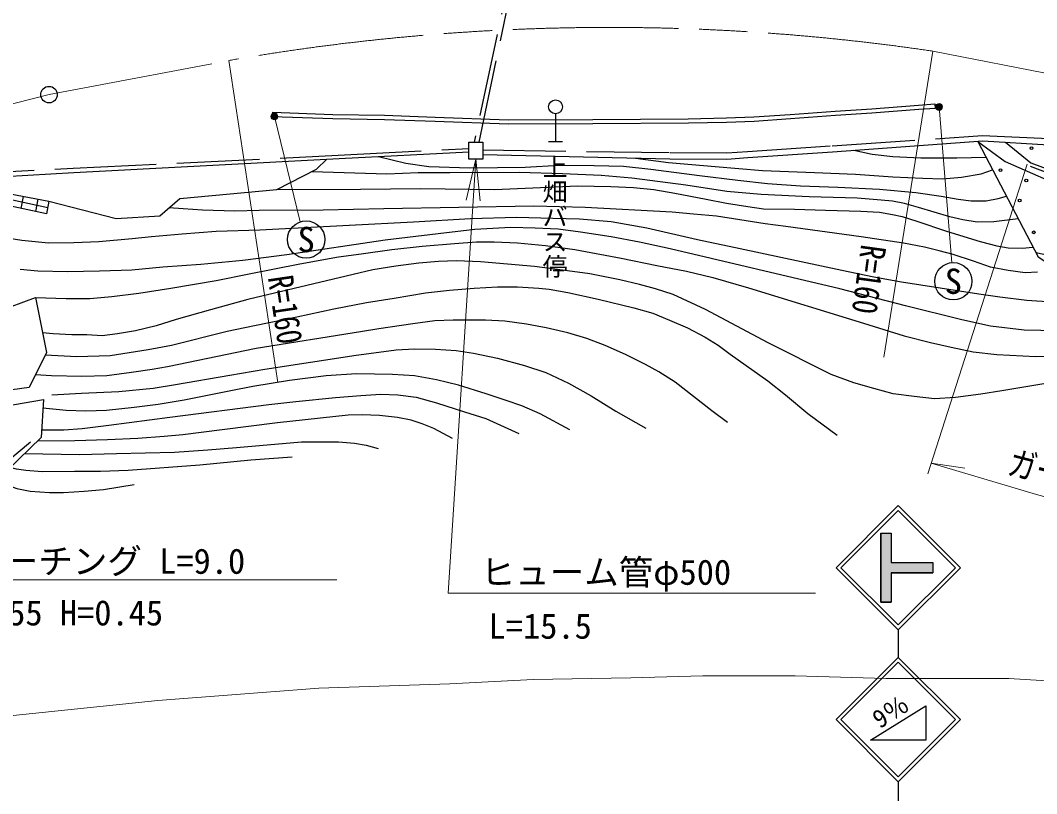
# Model space of a CAD drawing. Units: millimetres at full size, sheet at 1:1000; details may follow other scales. Extents: x 40000 to 680000, y 20000 to 380000.
# Drawn here: x 266949 to 340549, y 260010 to 316022 of the extents above; entities that cross this region are included whole.
import ezdxf
from ezdxf.enums import TextEntityAlignment as Align

# ---------------------------------------------------------------- set-up
doc = ezdxf.new("R2010")
doc.units = ezdxf.units.MM
doc.header["$LTSCALE"] = 1000
doc.linetypes.add('CHAIN', pattern=[18.5, 12, -1.5, 3.5, -1.5])
doc.linetypes.add('DASHED', pattern=[7.5, 6, -1.5])
for name, color, linetype, lineweight in [('M-BGD', 7, 'Continuous', 25), ('M-BMK', 2, 'CHAIN', 13), ('M-BMK-SRVR', 3, 'Continuous', 25), ('M-STR-HTXT', 7, 'Continuous', 13), ('M-STR-STRC', 7, 'Continuous', 25)]:
    doc.layers.add(name, color=color, linetype=linetype, lineweight=lineweight)
doc.layers.add('M-BMK-HTXT', color=7, linetype='Continuous')
doc.styles.add('@ＭＳ ゴシック', font='')
doc.styles.add('ＭＳ ゴシック', font='')
doc.styles.get('@ＭＳ ゴシック').set_extended_font_data('@MS Gothic')
doc.styles.get('ＭＳ ゴシック').set_extended_font_data('MS Gothic')

# ---------------------------------------------------------------- blocks, each defined once
blk = doc.blocks.new('open_arrow')
at = {"color": 0, "linetype": 'Continuous', "lineweight": -2}
blk.add_lwpolyline([(7.5, 1.25), (0, 0), (7.5, -1.25)], dxfattribs=at)

msp = doc.modelspace()

# ---------------------------------------------------------------- hatches: boundary and pattern name
at = {"layer": 'M-STR-HTXT'}
for points in [[(333698, 309874, -1), (333258, 309635, -0.41421), (333358, 309974, -0.41421)], [(285563, 309182, -1), (285124, 308943, -0.41421), (285224, 309282, -0.41421)]]:
    msp.add_hatch(color=256, dxfattribs=at).paths.add_polyline_path(points)
at = {"layer": 'M-STR-STRC'}
msp.add_hatch(color=256, dxfattribs=at).paths.add_polyline_path([(329274, 273876), (330024, 273876), (330024, 276001), (333024, 276001), (333024, 276751), (330024, 276751), (330024, 278876), (329274, 278876)])

# ---------------------------------------------------------------- linework, layer by layer
at = {"layer": 'M-BGD', "linetype": 'DASHED'}
for p, q in [((303034, 322330), (299823, 307208)), ((300173, 307208), (303360, 322342))]:
    msp.add_line(p, q, dxfattribs=at)
at = {"layer": 'M-BGD'}
for p, q in [((333186, 309968), (333206, 309668)), ((285201, 309365), (285191, 309065)), ((305709, 309257), (305709, 307257)), ((305209, 307257), (306209, 307257)), ((327317, 306607), (328625, 306336)), ((328625, 306336), (330123, 306159)), ((311507, 306050), (313890, 305735)), ((313890, 305735), (317265, 305438)), ((330123, 306159), (332163, 306064)), ((332163, 306064), (334767, 306059)), ((334767, 306059), (336882, 306102)), ((317265, 305438), (320684, 305148)), ((320684, 305148), (324461, 304992)), ((324461, 304992), (327432, 304887)), ((327432, 304887), (330121, 304685)), ((335099, 304667), (336539, 304914)), ((336539, 304914), (337353, 305201)), ((330121, 304685), (332300, 304580)), ((332300, 304580), (333719, 304553)), ((333719, 304553), (335099, 304667)), ((267008, 302397), (267175, 303266)), ((268060, 302177), (268230, 303064)), ((269023, 302912), (268853, 302011)), ((264215, 282589), (267684, 285484))]:
    msp.add_line(p, q, dxfattribs=at)
for points in [[(285201, 309365), (289585, 309210), (293331, 309144), (297001, 309010), (302277, 308819), (308414, 308838), (315322, 308895), (318086, 308953), (320074, 309029), (322693, 309201), (325962, 309449), (328600, 309621), (331983, 309889), (333186, 309968)], [(285191, 309065), (289577, 308911), (293323, 308844), (296990, 308710), (302272, 308519), (308415, 308538), (315326, 308595), (318095, 308653), (320089, 308729), (322714, 308902), (325983, 309150), (328621, 309322), (332005, 309590), (333206, 309668)], [(300446, 306308), (313995, 305992), (318122, 305975), (319630, 306075), (325762, 306494), (336646, 307283), (341404, 307015), (348163, 306495), (381650, 297560), (407945, 289856)], [(336279, 307257), (338277, 305795), (347182, 301878), (355118, 297818), (360267, 294394), (346876, 297842), (340491, 299190)], [(336279, 307257), (340650, 298887), (341937, 298056), (343245, 297922), (345577, 295330)], [(338298, 307190), (340129, 305709), (347412, 303002), (360957, 295544), (405563, 282027)], [(79069, 253117), (88139, 256741), (94526, 259112), (101570, 261688), (108977, 264156), (116855, 266551), (125242, 268946), (138794, 272616), (147144, 274829), (159025, 278137), (167599, 280345), (174055, 281942), (181000, 283735), (191187, 286385), (199209, 288470), (205404, 290035), (211502, 291599), (229621, 296236), (243414, 299756), (262475, 304523), (270823, 305012), (290041, 306023), (299428, 306488)], [(269023, 302912), (273882, 301676), (277045, 301872), (278493, 303122), (285520, 303758), (288389, 305231), (289157, 305977)], [(292884, 306164), (294866, 305665), (296539, 305425), (299499, 305327), (303516, 305392), (305983, 305526), (308511, 305516), (310628, 305447), (312614, 305242), (316137, 304788), (318901, 304433), (321065, 304204), (323440, 304040), (326151, 303940), (329178, 303793), (331789, 303555), (333621, 303281), (334873, 303069), (335807, 302951), (336885, 302945), (337770, 303107), (338358, 303276)], [(340069, 305463), (346828, 302896), (356014, 297888), (360562, 295408)], [(339209, 301646), (337439, 301421), (336240, 301409), (335211, 301571), (334271, 301781), (331995, 302473), (330968, 302762), (330103, 302924), (329296, 302991), (327540, 303140), (324066, 303245), (320604, 303405), (318105, 303632), (315141, 304077), (311235, 304593), (309010, 304783), (306214, 304915), (303100, 304990), (298045, 304982), (295760, 304970), (293486, 304869), (290402, 304980), (288065, 305058)], [(285520, 303758), (291577, 303783), (295935, 303835), (301296, 303764), (304627, 303923), (307295, 304038), (309712, 303987), (311345, 303921), (312826, 303759), (314357, 303506), (316607, 303079), (318083, 302785), (319624, 302536), (320775, 302374), (323000, 302343), (325258, 302267), (327811, 302211), (329177, 302117), (330108, 301948), (330816, 301809), (331881, 301464), (334031, 300762), (336455, 299995), (337652, 299690), (338478, 299546), (339505, 299514), (340281, 299593)], [(185494, 284423), (252653, 301755), (261277, 303539), (264292, 303819), (269023, 302912)], [(268934, 302445), (265496, 303182), (264378, 303254), (261206, 303029), (254794, 301782), (252645, 301299), (185590, 284071)], [(268853, 302011), (265434, 302725), (264379, 302793), (261267, 302572), (254888, 301331), (252753, 300852), (185685, 283718)], [(340602, 297792), (339720, 297739), (338477, 297894), (337200, 298140), (335977, 298572), (334505, 299061), (333488, 299333), (332427, 299594), (330907, 299890), (327844, 300330), (322381, 301083), (320892, 301287), (319049, 301571), (317362, 301830), (315703, 301974), (314146, 302133), (307863, 302461), (304143, 302565), (293277, 302363), (288885, 302281), (284256, 302243), (282474, 302199), (280144, 302269), (278752, 302358), (277700, 302438)], [(265356, 300370), (267070, 300102), (268999, 299909), (270832, 299941), (272632, 300006), (275050, 300231), (276441, 300359), (278667, 300555), (281120, 300745), (284302, 300841), (290764, 301195), (295425, 301426), (299541, 301679), (302913, 301754), (305514, 301697), (307431, 301650), (309730, 301441), (312324, 300988), (315984, 300158), (319072, 299507), (326431, 297927), (328758, 297452), (330764, 297077), (336352, 296211), (337879, 295984), (339826, 295750), (343133, 295536)], [(342065, 293521), (339649, 293582), (337200, 293879), (335127, 294332), (331041, 295339), (326288, 296563), (314001, 299463), (311783, 299951), (309746, 300331), (307521, 300668), (305893, 300907), (304234, 300968), (302481, 301016), (299863, 300865), (297203, 300569), (293366, 300111), (286241, 299038), (283051, 298629), (280010, 298328), (277262, 298147), (275032, 297933), (272686, 297850), (270362, 297801), (268215, 297850), (266943, 297966)], [(268039, 295936), (270279, 295886), (271981, 295886), (273567, 296018), (275532, 296266), (277845, 296612), (281124, 297175), (283525, 297670), (287193, 298386), (289996, 298885), (291622, 299115), (293858, 299424), (296059, 299676), (298383, 299854), (299983, 299984), (301263, 299984), (302957, 299908), (304978, 299716), (307100, 299426), (310464, 298787), (313033, 298268), (315179, 297862), (317092, 297397), (319679, 296656), (328020, 294078), (330951, 293175), (332860, 292680), (334363, 292350), (335947, 292013), (337663, 291830), (340493, 291670), (342414, 291747)], [(341504, 289762), (338021, 289196), (336503, 288947), (334667, 288698), (333162, 288600), (331679, 288767), (330167, 288970), (328762, 289344), (327301, 289770), (325659, 290377), (321104, 292664), (316560, 295082), (314236, 296167), (312951, 296575), (311778, 296889), (310373, 297225), (308202, 297672), (306211, 297936), (304185, 298204), (302232, 298360), (300285, 298527), (298529, 298597), (297238, 298555), (295817, 298429), (294139, 298211), (292469, 297941), (291049, 297620), (283423, 295813), (280729, 295063), (278237, 294358), (276797, 293895), (275301, 293536), (273995, 293307), (272877, 293171), (271754, 293232), (270673, 293253), (269327, 293317), (268555, 293379)], [(268749, 291784), (271035, 291677), (273465, 291742), (276215, 292173), (277885, 292486), (281920, 293500), (283914, 293924), (286969, 294544), (289662, 295130), (292007, 295587), (294031, 295904), (296299, 296275), (298037, 296476), (299824, 296616), (301499, 296711), (302961, 296722), (304498, 296626), (305239, 296552), (306606, 296298), (308789, 295832), (311380, 295207), (312747, 294805), (313966, 294307), (315269, 293746), (316552, 293068), (317474, 292496), (318361, 291832), (321077, 289901), (322369, 288888), (323968, 287556), (326106, 285982)], [(318151, 286894), (317032, 287750), (314371, 289814), (313193, 290562), (312215, 291097), (310777, 291808), (309297, 292481), (307973, 292968), (306604, 293391), (305038, 293745), (304380, 293876), (303607, 294009), (302030, 294227), (300638, 294301), (298305, 294304), (296962, 294261), (295366, 294043), (292906, 293678), (291574, 293468), (284027, 292257), (277600, 290931), (276497, 290740), (274993, 290507), (273202, 290274), (271415, 290230), (269200, 290262), (268037, 290340)], [(269242, 288885), (271383, 289023), (274072, 289145), (276570, 289381), (278190, 289637), (282115, 290325), (284665, 290755), (291260, 291776), (292907, 291987), (294157, 292155), (295501, 292218), (297016, 292216), (298518, 292110), (299778, 291906), (301511, 291543), (303448, 291019), (305001, 290507), (306648, 289739), (308292, 288835), (310078, 287710), (312239, 286482)], [(306748, 286366), (304586, 287532), (303272, 288103), (302128, 288485), (300686, 288961), (298678, 289607), (297077, 289978), (295488, 290264), (293909, 290380), (291291, 290423), (289103, 290283), (286443, 289934), (283794, 289510), (282205, 289192), (278807, 288513), (276921, 288196), (275183, 287973), (273191, 287751), (271691, 287707), (270271, 287760), (268590, 287928)], [(268491, 286360), (270102, 286373), (271426, 286468), (273366, 286701), (277785, 287273), (284953, 288196), (286892, 288418), (289770, 288694), (291603, 288843), (293065, 288938), (294284, 288885), (295619, 288726), (297095, 288323), (299119, 287667), (300656, 287179), (303043, 286097)], [(298253, 285727), (296886, 286457), (296038, 286796), (295244, 287051), (294269, 287252), (292955, 287389), (291694, 287442), (290697, 287432), (285563, 286880), (281558, 286361), (278721, 285989), (277365, 285883), (275447, 285746), (273264, 285640), (270901, 285576), (268194, 285550)], [(267251, 284640), (271233, 284570), (273914, 284644), (278116, 284740), (280521, 284910), (282598, 285090), (287299, 285482), (288624, 285504), (289991, 285482), (291146, 285387), (292005, 285249), (292852, 285016)], [(286632, 284392), (283633, 284159), (279945, 283809), (274756, 283426), (272753, 283341), (270867, 283341), (268525, 283320), (267344, 283415), (266666, 283511), (266223, 283646)], [(265178, 282637), (266708, 282112), (267652, 281911), (269061, 281816), (270078, 281816), (271562, 281911), (272982, 282049), (275197, 282409)]]:
    msp.add_lwpolyline(points, dxfattribs=at)
at = {"layer": 'M-BGD', "linetype": 'DASHED'}
for points in [[(300446, 306637), (314001, 306442), (318108, 306425), (319600, 306524), (325731, 306943), (336638, 307675), (341434, 307464), (348222, 306850), (381741, 297895), (408022, 290147)], [(78878, 253525), (88195, 257243), (94366, 259532), (101422, 262113), (108840, 264585), (116728, 266982), (126880, 269843), (138577, 272928), (147026, 275264), (158908, 278572), (167488, 280782), (173945, 282379), (180888, 284170), (191038, 286726), (199091, 288777), (205152, 290331), (211376, 291918), (229535, 296525), (243358, 300054), (261963, 304859), (270784, 305311), (289973, 306255), (299428, 306740)]]:
    msp.add_lwpolyline(points, dxfattribs=at)
at = {"layer": 'M-BGD'}
for points in [[(299428, 307208), (300446, 307208), (300446, 305964), (299428, 305964)], [(193738, 277869), (198941, 279290), (214557, 285237), (232364, 290014), (241384, 291615), (254388, 292838), (265288, 294927), (268039, 295936), (268840, 291968), (267586, 289427), (245055, 286330), (235478, 284694), (214598, 278869), (201365, 273822)], [(205057, 267540), (204081, 270934), (202270, 273161), (215225, 277825), (235911, 283742), (250695, 285629), (258949, 286882), (268630, 288553), (268456, 285803), (264312, 281801), (252402, 280095), (244914, 278564), (237497, 277102), (224777, 273682), (216245, 270933)]]:
    msp.add_lwpolyline(points, close=True, dxfattribs=at)
for centre, radius in [((305709, 309757), 500), ((340168, 306766), 100), ((337930, 305177), 100), ((339798, 304420), 100), ((339317, 302978), 100), ((340334, 300668), 100)]:
    msp.add_circle(centre, radius, dxfattribs=at)
at = {"layer": 'M-BMK'}
for points in [[(333033, 313790), (345927, 311257), (368025, 305518), (447821, 283194)], [(98668, 265018), (113573, 270045), (172322, 286112), (269026, 310641), (282043, 313111)]]:
    msp.add_lwpolyline(points, dxfattribs=at)
msp.add_arc((309638, 155509), 160000, 81.59216, 99.93157, dxfattribs=at)
at = {"layer": 'M-BMK-SRVR'}
msp.add_circle((269026, 310641), 600, dxfattribs=at)
at = {"layer": 'M-STR-HTXT'}
for p, q in [((333033, 313790), (329470, 291632)), ((282043, 313111), (285602, 289799)), ((333478, 309755), (334403, 298468)), ((285344, 309063), (287216, 301425)), ((339855, 305598), (332661, 283168)), ((332914, 283956), (335339, 283576))]:
    msp.add_line(p, q, dxfattribs=at)
for points in [[(299937, 305964), (297920, 274538), (324532, 274538)], [(255195, 295819), (258006, 275500), (289874, 275500)], [(332910, 283946), (340548, 281685), (354969, 277739)], [(89175, 231441), (98284, 233243), (117367, 237051), (125811, 238729), (144238, 242435), (163135, 246147), (183484, 250285), (211589, 255785), (234435, 260575), (255469, 264545), (276907, 266749), (288562, 267640), (298052, 267958), (304078, 268280), (311148, 268408), (316370, 268535), (323058, 268535), (329618, 268344), (338535, 268344), (357834, 267167), (383389, 264660), (403427, 261641), (422157, 258018), (444411, 253187)]]:
    msp.add_lwpolyline(points, dxfattribs=at)
for centre in [(333478, 309755), (285344, 309063)]:
    msp.add_circle(centre, 250, dxfattribs=at)
at = {"layer": 'M-STR-STRC'}
for p, q in [((326024, 276377), (330524, 280877)), ((326378, 276377), (330524, 280523)), ((335025, 276377), (330524, 280877)), ((334671, 276377), (330524, 280523)), ((329274, 278876), (330024, 278876)), ((329274, 278876), (329274, 273876)), ((330024, 278876), (330024, 276751)), ((330024, 276751), (333024, 276751)), ((333024, 276751), (333024, 276001)), ((326024, 276377), (330524, 271876)), ((326378, 276377), (330524, 272230)), ((330024, 276001), (333024, 276001)), ((330024, 276001), (330024, 273876)), ((330524, 272230), (334671, 276377)), ((330525, 271877), (335025, 276377)), ((329274, 273876), (330024, 273876)), ((330524, 271876), (330524, 269876)), ((326024, 265376), (330524, 269876)), ((326378, 265376), (330524, 269523)), ((335025, 265376), (330524, 269876)), ((334671, 265376), (330524, 269523)), ((328524, 263876), (332524, 266376)), ((332524, 266376), (332524, 263876)), ((326024, 265376), (330524, 260876)), ((326378, 265376), (330524, 261229)), ((330524, 261229), (334671, 265376)), ((330525, 260876), (335025, 265376)), ((332524, 263876), (328524, 263876)), ((330524, 260876), (330524, 258876))]:
    msp.add_line(p, q, dxfattribs=at)
for points in [[(329274, 278876), (330024, 278876), (330024, 276751), (333024, 276751), (333024, 276001), (330024, 276001), (330024, 273876), (329274, 273876)], [(332524, 266376), (332524, 263876), (328524, 263876)]]:
    msp.add_lwpolyline(points, close=True, dxfattribs=at)
for centre in [(287648, 300146), (334514, 297123)]:
    msp.add_circle(centre, 1350, dxfattribs=at)

# ---------------------------------------------------------------- block references
at = {"layer": 'M-STR-HTXT', "xscale": 400, "yscale": 400, "rotation": 266.3}
msp.add_blockref('open_arrow', (299937, 305964), dxfattribs=at)

# ---------------------------------------------------------------- texts
at = {"layer": 'M-BMK-HTXT', "style": '@ＭＳ ゴシック'}
msp.add_text('上畑バス停', height=1320, rotation=270, dxfattribs=at).set_placement((305649, 306315), align=Align.MIDDLE_LEFT)
at = {"layer": 'M-STR-HTXT', "style": 'ＭＳ ゴシック', "width": 0.8}
for rotation, p in [(262.142, (327301, 299919)), (278.454, (284325, 297325))]:
    msp.add_text('R=160', height=1833, rotation=rotation, dxfattribs=at).set_placement(p, align=Align.BOTTOM_LEFT)
msp.add_text('ガードパイプ', height=1833, rotation=345.441, dxfattribs=at).set_placement((344017, 281146), align=Align.BOTTOM_CENTER)
at = {"layer": 'M-STR-HTXT', "style": 'ＭＳ ゴシック'}
for s, p in [('グレーチング L=9.0', (260751, 275385)), ('ヒューム管φ500', (300285, 274588)), ('W=0.55 H=0.45', (261081, 271645)), ('L=15.5', (300855, 270683))]:
    msp.add_text(s, height=1833, dxfattribs=at).set_placement(p, align=Align.BOTTOM_LEFT)
at = {"layer": 'M-STR-STRC', "style": 'ＭＳ ゴシック'}
for p in [(287648, 300146), (334514, 297123)]:
    msp.add_text('S', height=1833, dxfattribs=at).set_placement(p, align=Align.MIDDLE_CENTER)
msp.add_text('9％', height=1320, rotation=32.005, dxfattribs=at).set_placement((329396, 264349), align=Align.BOTTOM_LEFT)

doc.saveas('drawing.dxf')
